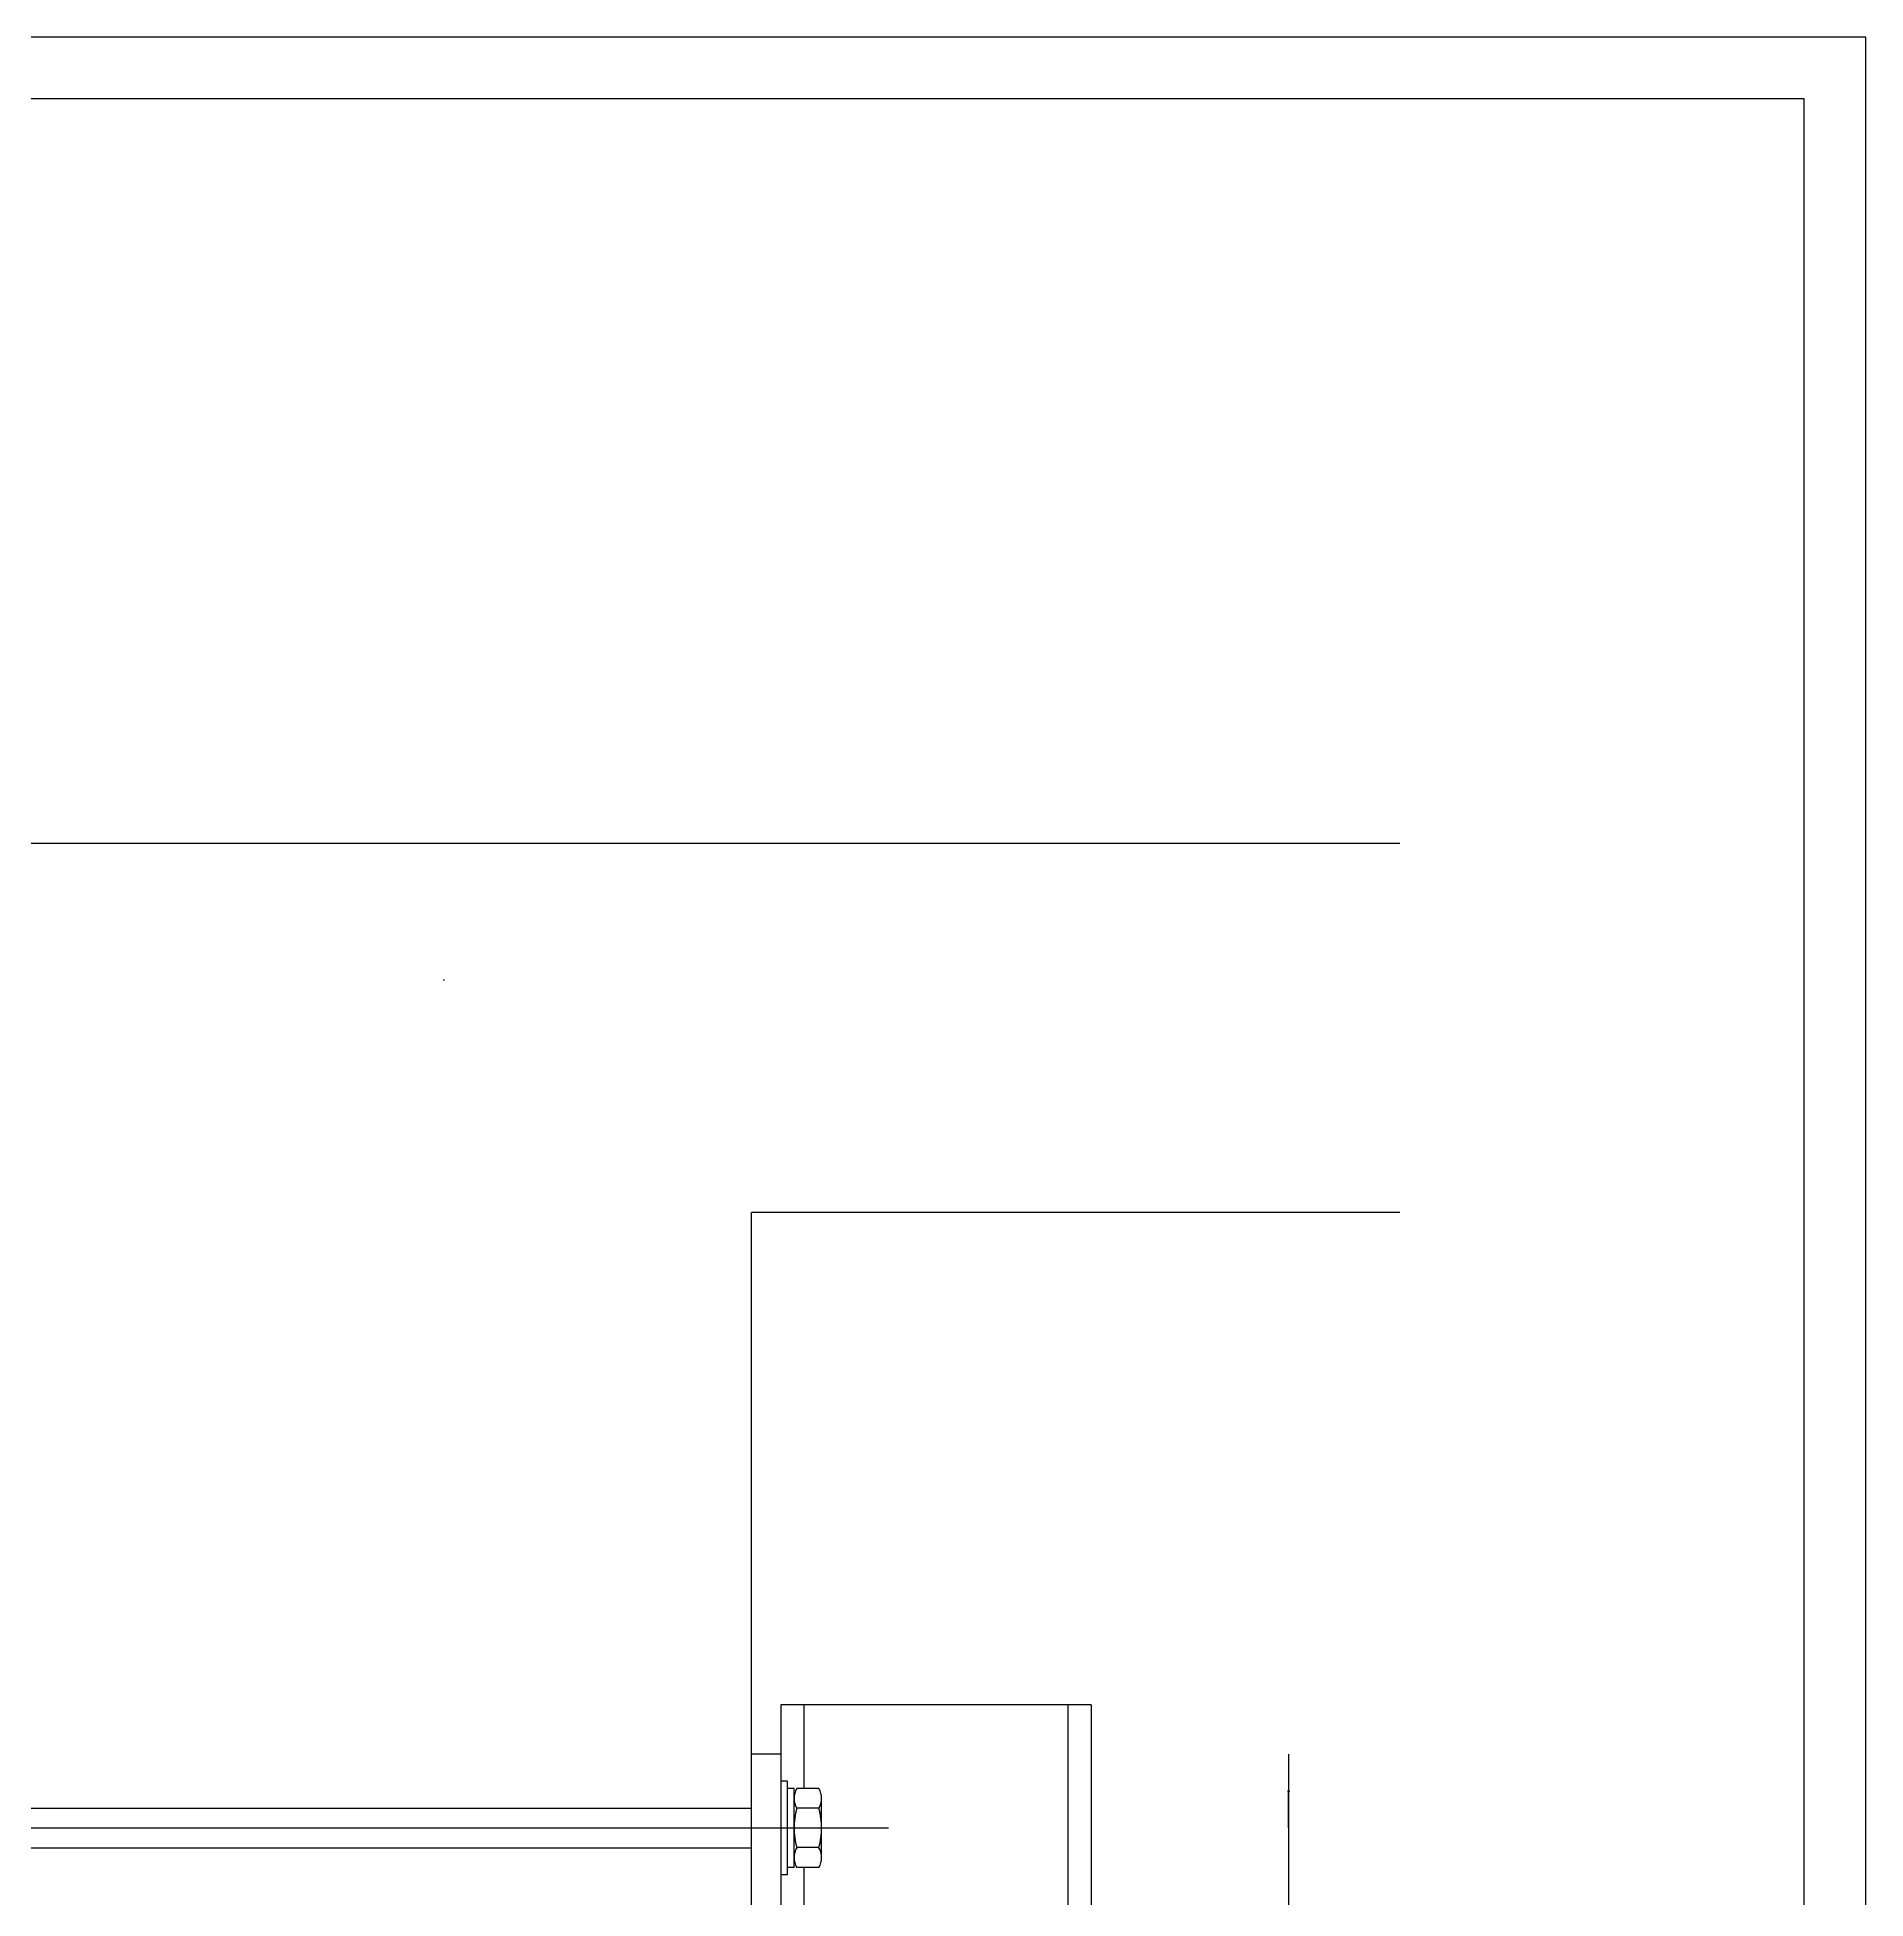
# Model space of a CAD drawing. Header units: metres. Extents: x 6342 to 7874, y -189 to 1911.
# Drawn here: x 7085 to 7827, y 1155 to 1911 of the extents above; entities that cross this region are included whole.
import ezdxf

# ---------------------------------------------------------------- set-up
doc = ezdxf.new("R2010")
doc.units = ezdxf.units.M
for name, color, linetype in [('图层1', 8, 'Continuous'), ('图框', 5, 'Continuous'), ('外形', 3, 'Continuous'), ('轴线', 6, 'Continuous')]:
    doc.layers.add(name, color=color, linetype=linetype)
doc.dimstyles.get("Standard").update_dxf_attribs({"dimtxt": 2.5, "dimasz": 2.5, "dimexe": 1.25, "dimexo": 0.625, "dimtad": 1, "dimcen": 2.5, "dimazin": 3, "dimtfac": 1, "dimtmove": 0, "dimatfit": 3})

# ---------------------------------------------------------------- blocks, each defined once
blk = doc.blocks.new('_CLOSEDFILLED')
at = {"color": 0, "linetype": 'BYBLOCK'}
blk.add_solid([(-1, 0.2), (0, 0), (-1, -0.2)], dxfattribs=at)
blk = doc.blocks.new('*D6')
for p, q in [((7592.67, 1213.8), (7592.67, 822.82)), ((7592.42, 822.82), (7592.17, 822.82)), ((7592.67, 431.83), (7592.67, 822.82)), ((7592.67, 822.82), (7592.67, 822.82)), ((7592.92, 822.82), (7593.17, 822.82))]:
    blk.add_line(p, q)
at = {"layer": 'Defpoints'}
for p in [(7592.67, 1213.8), (7592.67, 822.82), (7592.67, 431.83)]:
    blk.add_point(p, dxfattribs=at)
at = {"xscale": 0.25, "yscale": 0.25}
blk.add_blockref('_CLOSEDFILLED', (7592.67, 822.82), dxfattribs=at)
at = {"xscale": 0.25, "yscale": 0.25, "rotation": 180}
blk.add_blockref('_CLOSEDFILLED', (7592.67, 822.82), dxfattribs=at)
at = {"insert": (7592.67, 823.945), "char_height": 1, "attachment_point": 5}
blk.add_mtext('0', dxfattribs=at)
blk = doc.blocks.new('*D19')
for p, q in [((7592.67, 1183.8), (7592.67, 1108.8)), ((7592.42, 1108.8), (7592.17, 1108.8)), ((7592.67, 1033.8), (7592.67, 1108.8)), ((7592.67, 1108.8), (7592.67, 1108.8)), ((7592.92, 1108.8), (7593.17, 1108.8))]:
    blk.add_line(p, q)
at = {"layer": 'Defpoints'}
for p in [(7592.67, 1183.8), (7592.67, 1108.8), (7592.67, 1033.8)]:
    blk.add_point(p, dxfattribs=at)
at = {"xscale": 0.25, "yscale": 0.25}
blk.add_blockref('_CLOSEDFILLED', (7592.67, 1108.8), dxfattribs=at)
at = {"xscale": 0.25, "yscale": 0.25, "rotation": 180}
blk.add_blockref('_CLOSEDFILLED', (7592.67, 1108.8), dxfattribs=at)
at = {"insert": (7592.67, 1109.925), "char_height": 1, "attachment_point": 5}
blk.add_mtext('0', dxfattribs=at)
blk = doc.blocks.new('*D21')
for p, q in [((7592.67, 1213.8), (7592.67, 1198.8)), ((7592.42, 1198.8), (7592.17, 1198.8)), ((7592.67, 1183.8), (7592.67, 1198.8)), ((7592.67, 1198.8), (7592.67, 1198.8)), ((7592.92, 1198.8), (7593.17, 1198.8))]:
    blk.add_line(p, q)
at = {"layer": 'Defpoints'}
for p in [(7592.67, 1213.8), (7592.67, 1198.8), (7592.67, 1183.8)]:
    blk.add_point(p, dxfattribs=at)
at = {"xscale": 0.25, "yscale": 0.25}
blk.add_blockref('_CLOSEDFILLED', (7592.67, 1198.8), dxfattribs=at)
at = {"xscale": 0.25, "yscale": 0.25, "rotation": 180}
blk.add_blockref('_CLOSEDFILLED', (7592.67, 1198.8), dxfattribs=at)
at = {"insert": (7592.67, 1199.925), "char_height": 1, "attachment_point": 5}
blk.add_mtext('0', dxfattribs=at)

msp = doc.modelspace()

# ---------------------------------------------------------------- hatches: boundary and pattern name
at = {"layer": '图层1'}
h = msp.add_hatch(dxfattribs=at)
h.set_pattern_fill('ANSI31', scale=300)
h.paths.add_polyline_path([(7637.85, 1583.8), (6586.23, 1583.8), (6586.23, 1433.8), (6777.04, 1433.8), (6777.04, 1510.15), (6776.22, 1538.03), (6777.31, 1538.03), (6775.91, 1545.98), (6795.33, 1545.98), (6793.93, 1538.03), (6795.02, 1538.03), (6794.2, 1510.15), (6794.2, 1433.8), (6974.5, 1433.8), (6974.5, 1191.8), (7374.5, 1191.8), (7374.5, 1433.8), (7637.85, 1433.8)])
h.paths.add_polyline_path([(7374.5, 1175.8), (6974.5, 1175.8), (6974.5, 1041.8), (7374.5, 1041.8)])
h.paths.add_polyline_path([(7066.5, 1025.8), (6974.5, 1025.8), (6974.5, 883.8), (7067.83, 883.8), (7067.83, 889.13), (7066.5, 889.13)])
h.paths.add_polyline_path([(7266.5, 1025.8), (7082.5, 1025.8), (7082.5, 889.13), (7081.16, 889.13), (7081.16, 883.8), (7267.83, 883.8), (7267.83, 889.13), (7266.5, 889.13)])
h.paths.add_polyline_path([(7374.5, 1025.8), (7282.5, 1025.8), (7282.5, 889.13), (7281.16, 889.13), (7281.16, 883.8), (7374.5, 883.8)])
h = msp.add_hatch(dxfattribs=at)
h.set_pattern_fill('AR-CONC', scale=20)
h.paths.add_polyline_path([(7637.85, 1583.8), (6586.23, 1583.8), (6586.23, 1433.8), (6777.04, 1433.8), (6777.04, 1510.15), (6776.22, 1538.03), (6777.31, 1538.03), (6775.91, 1545.98), (6795.33, 1545.98), (6793.93, 1538.03), (6795.02, 1538.03), (6794.2, 1510.15), (6794.2, 1433.8), (6974.5, 1433.8), (6974.5, 1191.8), (7374.5, 1191.8), (7374.5, 1433.8), (7637.85, 1433.8)])
h.paths.add_polyline_path([(7374.5, 1175.8), (6974.5, 1175.8), (6974.5, 1041.8), (7374.5, 1041.8)])
h.paths.add_polyline_path([(7266.5, 1025.8), (7082.5, 1025.8), (7082.5, 889.13), (7081.16, 889.13), (7081.16, 883.8), (7267.83, 883.8), (7267.83, 889.13), (7266.5, 889.13)])
h.paths.add_polyline_path([(7066.5, 1025.8), (6974.5, 1025.8), (6974.5, 883.8), (7067.83, 883.8), (7067.83, 889.13), (7066.5, 889.13)])
h.paths.add_polyline_path([(7374.5, 1025.8), (7282.5, 1025.8), (7282.5, 889.13), (7281.16, 889.13), (7281.16, 883.8), (7374.5, 883.8)])

# ---------------------------------------------------------------- linework, layer by layer
for p, q in [((7386.5, 1233.8), (7386.5, 883.8)), ((7512.5, 1233.8), (7386.5, 1233.8)), ((7395.79, 1233.8), (7395.79, 1199.78)), ((7503.2, 883.8), (7503.2, 1233.8)), ((7512.5, 1233.8), (7512.5, 883.8)), ((7386.5, 1213.8), (7374.5, 1213.8)), ((7389.16, 1202.88), (7386.5, 1202.88)), ((7389.16, 1164.72), (7389.16, 1202.88)), ((7391.83, 1199.78), (7389.16, 1199.78)), ((7391.83, 1167.81), (7391.83, 1199.78)), ((7401.88, 1199.78), (7392.98, 1199.78)), ((7403.03, 1171.81), (7403.03, 1195.79)), ((7401.88, 1191.79), (7392.98, 1191.79)), ((7401.88, 1175.81), (7392.98, 1175.81)), ((7389.16, 1164.72), (7386.5, 1164.72)), ((7391.83, 1167.81), (7389.16, 1167.81)), ((7401.88, 1167.81), (7392.98, 1167.81)), ((7395.79, 1167.81), (7395.79, 1049.78))]:
    msp.add_line(p, q)
for centre, radius, start, end in [((7399.34, 1195.79), 7.51, 147.86, 212.14), ((7395.52, 1195.79), 7.51, 327.86, 32.14), ((7420.15, 1183.8), 28.32, 163.61, 196.39), ((7374.7, 1183.8), 28.32, 343.61, 16.39), ((7401.88, 1191.79), 0, 115.73, 180), ((7399.34, 1171.81), 7.51, 147.86, 212.14), ((7395.52, 1171.81), 7.51, 327.86, 32.14)]:
    msp.add_arc(centre, radius, start, end)
for p, q in [((7827.01, 1911.05), (6342.01, 1911.05)), ((7827.01, -188.95), (7827.01, 1911.05)), ((6974.5, 1191.8), (7374.5, 1191.8)), ((6974.5, 1175.8), (7374.5, 1175.8))]:
    msp.add_line(p, q, dxfattribs=at)
at = {"layer": '图框'}
for p, q in [((7802.01, 1886.05), (6367.01, 1886.05)), ((7802.01, -163.95), (7802.01, 1886.05))]:
    msp.add_line(p, q, dxfattribs=at)
at = {"layer": '外形'}
for p, q in [((6586.23, 1583.8), (7637.85, 1583.8)), ((7374.5, 883.8), (7374.5, 1433.8)), ((7637.85, 1433.8), (7374.5, 1433.8))]:
    msp.add_line(p, q, dxfattribs=at)
at = {"layer": '轴线'}
msp.add_line((6894.23, 1183.8), (7430.12, 1183.8), dxfattribs=at)

# ---------------------------------------------------------------- dimensions: what is measured, and where the dimension line sits
for base, p1, p2, picture, middle in [((7592.67, 822.82), (7592.67, 431.83), (7592.67, 1213.8), '*D6', (7592.67, 823.945)), ((7592.67, 1198.8), (7592.67, 1213.8), (7592.67, 1183.8), '*D21', (7592.67, 1199.925)), ((7592.67, 1108.8), (7592.67, 1183.8), (7592.67, 1033.8), '*D19', (7592.67, 1109.925))]:
    dim = msp.add_linear_dim(base=base, p1=p1, p2=p2, dimstyle='Standard')
    dim.commit()
    dim.dimension.update_dxf_attribs({"geometry": picture, "text_midpoint": middle})

doc.saveas('drawing.dxf')
